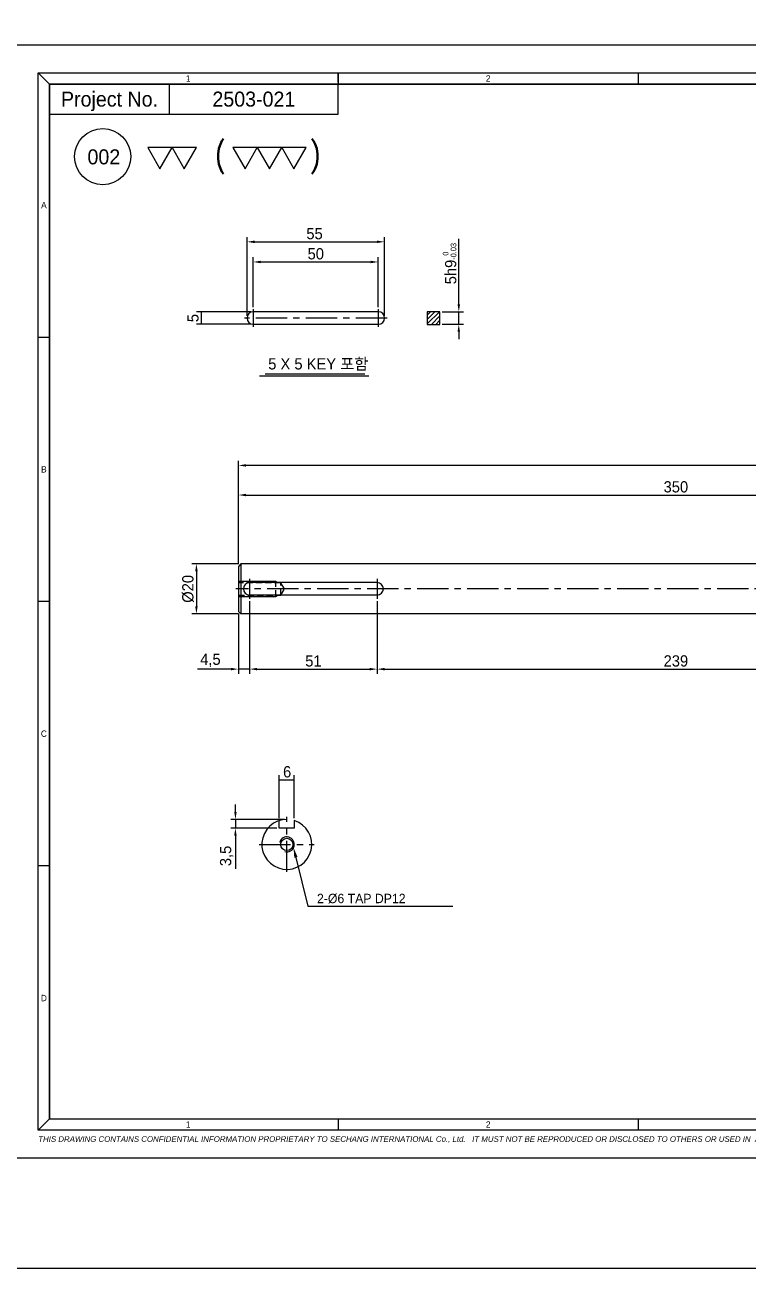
# Model space of a CAD drawing. Header units: inches. Extents: x 0 to 23821, y 0 to 11279.
# Drawn here: x 17072.6 to 17362, y 2956.7 to 3454.1 of the extents above; entities that cross this region are included whole.
import ezdxf
from ezdxf.enums import TextEntityAlignment as Align

# ---------------------------------------------------------------- set-up
doc = ezdxf.new("R2010")
doc.units = ezdxf.units.IN
doc.header["$LTSCALE"] = 10
doc.header["$MEASUREMENT"] = 0
doc.linetypes.add('CENTER', pattern=[2, 1.25, -0.25, 0.25, -0.25])
doc.linetypes.add('HIDDEN', pattern=[0.375, 0.25, -0.125])
doc.layers.get('Defpoints').update_dxf_attribs({"color": 8})
for name, color, linetype in [('11', 1, 'CENTER'), ('22', 2, 'HIDDEN'), ('44', 4, 'Continuous'), ('T', 3, 'Continuous')]:
    doc.layers.add(name, color=color, linetype=linetype)
doc.styles.add('ROMANS', font='romans.shx', dxfattribs={"width": 0.9, "bigfont": 'whgtxt.shx'})
doc.styles.add('SCI', font='')
doc.styles.get('SCI').set_extended_font_data('Gulim')
doc.dimstyles.new('SCH$0', dxfattribs={"dimtxt": 2.5, "dimasz": 2, "dimexe": 1.25, "dimexo": 0.625, "dimtad": 1, "dimdec": 3, "dimtxsty": 'SCI', "dimcen": 2.5, "dimclrd": 4, "dimclre": 4, "dimclrt": 7, "dimadec": 8, "dimazin": 2, "dimtfac": 1, "dimtdec": 3, "dimtmove": 0, "dimatfit": 3, "dimfxl": 1, "dimarcsym": 0})

# ---------------------------------------------------------------- blocks, each defined once
blk = doc.blocks.new('A$Ca3c98541')
for p, q in [((-465.5, 9), (-464.5, 10)), ((-464.5, 10), (-352.4, 10)), ((-464.5, -10), (-464.5, 10)), ((-352.4, -10), (-352.4, 10)), ((-351, 10), (-2, 10)), ((-351, -10), (-351, 10)), ((-2, 10), (-1, 9)), ((-2, -10), (-2, 10)), ((-465.5, -9), (-465.5, 9)), ((-352.4, 9.5), (-351, 9.5)), ((-1, -9), (-1, 9)), ((-375, 3), (-460, 3)), ((-346.5, 2.5), (-295.5, 2.5)), ((-56.5, 2.5), (-5.5, 2.5)), ((-375, -3), (-460, -3)), ((-346.5, -2.5), (-295.5, -2.5)), ((-56.5, -2.5), (-5.5, -2.5)), ((-465.5, -9), (-464.5, -10)), ((-352.4, -9.5), (-351, -9.5)), ((-2, -10), (-1, -9)), ((-464.5, -10), (-352.4, -10)), ((-351, -10), (-2, -10))]:
    blk.add_line(p, q)
for centre, radius, start, end in [((-460, 0), 3, 90, 270), ((-375, 0), 3, 270, 90), ((-346.5, 0), 2.5, 90, 270), ((-295.5, 0), 2.5, 270, 90), ((-56.5, 0), 2.5, 90, 270), ((-5.5, 0), 2.5, 270, 90)]:
    blk.add_arc(centre, radius, start, end)
at = {"layer": '11'}
for p, q in [((-465, 0), (0, 0)), ((-460, -4), (-460, 4)), ((-375, -4), (-375, 4)), ((-346.5, -4), (-346.5, 4)), ((-295.5, -4), (-295.5, 4)), ((-56.5, -4), (-56.5, 4)), ((-5.5, -4), (-5.5, 4))]:
    blk.add_line(p, q, dxfattribs=at)
at = {"layer": '22'}
for p, q in [((-448.5, 2.46), (-465.5, 2.46)), ((-450.5, -3), (-450.5, 3)), ((-447.08, 0), (-448.5, 2.46)), ((-448.5, -2.46), (-448.5, 2.46)), ((-18, 2.46), (-19.42, 0)), ((-19.42, 0), (-18, -2.46)), ((-1, 2.46), (-18, 2.46)), ((-18, 2.46), (-18, -2.46)), ((-16, 3), (-16, -3)), ((-465.5, -2.46), (-448.5, -2.46)), ((-448.5, -2.46), (-447.08, 0)), ((-18, -2.46), (-1, -2.46))]:
    blk.add_line(p, q, dxfattribs=at)
at = {"layer": 'T'}
for p, q in [((-450.5, 3), (-465.5, 3)), ((-449.56, 2.46), (-450.5, 3)), ((-16, 3), (-16.94, 2.46)), ((-1, 3), (-16, 3)), ((-465.5, -3), (-450.5, -3)), ((-450.5, -3), (-449.56, -2.46)), ((-16.94, -2.46), (-16, -3)), ((-16, -3), (-1, -3))]:
    blk.add_line(p, q, dxfattribs=at)
blk = doc.blocks.new('A$C82e70aa9')
at = {"color": 2}
for p, q in [((12, -7.5), (15, -10.5)), ((92, -7.5), (92, -10.5)), ((92, -10), (92, -7.5)), ((172, -7.5), (172, -10.5)), ((15, -286.5), (12, -289.5)), ((92, -286.5), (92, -289.5)), ((172, -286.5), (172, -289.5))]:
    blk.add_line(p, q, dxfattribs=at)
at = {"color": 40}
for p, q in [((47, -18.5), (47, -10.5)), ((92, -18.5), (92, -10.5))]:
    blk.add_line(p, q, dxfattribs=at)
for p, q in [((12, -78), (15, -78)), ((15, -148.5), (12, -148.5)), ((15, -219), (12, -219))]:
    blk.add_line(p, q)
at = {"color": 1}
blk.add_lwpolyline([(0, 0), (420, 0), (420, -297), (0, -297)], close=True, dxfattribs=at)
at = {"color": 2}
blk.add_lwpolyline([(12, -7.5), (412, -7.5), (412, -289.5), (12, -289.5)], close=True, dxfattribs=at)
at = {"const_width": 0.4}
blk.add_lwpolyline([(15, -10.5), (409, -10.5), (409, -286.5), (15, -286.5)], close=True, dxfattribs=at)
at = {"color": 40}
blk.add_lwpolyline([(15, -18.5), (92, -18.5)], dxfattribs=at)
blk.add_circle((29.18, -29.85), 7.5)
at = {"color": 2, "style": 'SCI'}
blk.add_text('1', height=1, dxfattribs=at).set_placement((52, -8.75), align=Align.MIDDLE_CENTER)
at = {"style": 'SCI'}
blk.add_text('Project No.', height=4, dxfattribs=at).set_placement((31, -14.5), align=Align.MIDDLE_CENTER)
at = {"color": 2, "char_height": 1.7, "attachment_point": 5, "style": 'SCI'}
for s, insert, width in [('1', (52, -9), 80), ('2', (132, -9), 80), ('A', (13.5, -42.75), 3), ('B', (13.5, -113.25), 3), ('C', (13.5, -183.75), 3), ('D', (13.5, -254.25), 3), ('1', (52, -288), 80), ('2', (132, -288), 80)]:
    blk.add_mtext(s, dxfattribs=dict(at, insert=insert, width=width))
at = {"color": 3, "insert": (12, -292), "char_height": 1.5, "width": 400.0238, "attachment_point": 4, "style": 'SCI'}
blk.add_mtext('{\\fArial|b0|i1|c0|p34;THIS DRAWING CONTAINS CONFIDENTIAL INFORMATION PROPRIETARY TO SECHANG INTERNATIONAL Co., Ltd.   IT MUST NOT BE REPRODUCED OR DISCLOSED TO OTHERS OR USED IN  ANY OTHER WAY IN WHOLE OR PART EXCEPT AN AUTHORIZED IN WRITING BY SECHANG INTERNATIONAL Co., Ltd.  }', dxfattribs=at)
blk = doc.blocks.new('*D1112')
at = {"color": 4, "lineweight": -2, "transparency": 16777216}
for p, q in [((17158.13, 3238.48), (17139.39, 3238.48)), ((17141.27, 3235.48), (17141.27, 3221.48)), ((17158.13, 3218.48), (17139.39, 3218.48))]:
    blk.add_line(p, q, dxfattribs=at)
at = {"color": 4, "transparency": 16777216}
for points in [[(17140.77, 3235.48), (17141.77, 3235.48), (17141.27, 3238.48)], [(17140.77, 3221.48), (17141.77, 3221.48), (17141.27, 3218.48)]]:
    blk.add_solid(points, dxfattribs=at)
at = {"layer": 'Defpoints', "color": 0, "transparency": 16777216}
for p in [(17159.07, 3238.48), (17141.27, 3218.48), (17159.07, 3218.48)]:
    blk.add_point(p, dxfattribs=at)
at = {"color": 7, "transparency": 16777216, "insert": (17137.91, 3228.48), "char_height": 4.5, "attachment_point": 5, "rotation": 90, "style": 'SCI'}
blk.add_mtext('%%C20', dxfattribs=at)
blk = doc.blocks.new('*D1114')
at = {"color": 4, "lineweight": -2, "transparency": 16777216}
for p, q in [((17158.07, 3238.42), (17158.07, 3267.9)), ((17508.07, 3239.42), (17508.07, 3267.9)), ((17161.07, 3266.02), (17505.07, 3266.02))]:
    blk.add_line(p, q, dxfattribs=at)
at = {"color": 4, "transparency": 16777216}
for points in [[(17161.07, 3266.52), (17161.07, 3265.52), (17158.07, 3266.02)], [(17505.07, 3266.52), (17505.07, 3265.52), (17508.07, 3266.02)]]:
    blk.add_solid(points, dxfattribs=at)
at = {"layer": 'Defpoints', "color": 0, "transparency": 16777216}
for p in [(17508.07, 3266.02), (17508.07, 3238.48), (17158.07, 3237.48)]:
    blk.add_point(p, dxfattribs=at)
at = {"color": 7, "transparency": 16777216, "insert": (17333.07, 3269.27), "char_height": 4.5, "attachment_point": 5, "style": 'SCI'}
blk.add_mtext('350', dxfattribs=at)
blk = doc.blocks.new('*D1117')
at = {"color": 4, "lineweight": -2, "transparency": 16777216}
for p, q in [((17158.07, 3238.42), (17158.07, 3279.74)), ((17619.57, 3277.87), (17161.07, 3277.87)), ((17622.57, 3238.42), (17622.57, 3279.74))]:
    blk.add_line(p, q, dxfattribs=at)
at = {"color": 4, "transparency": 16777216}
for points in [[(17161.07, 3278.37), (17161.07, 3277.37), (17158.07, 3277.87)], [(17619.57, 3278.37), (17619.57, 3277.37), (17622.57, 3277.87)]]:
    blk.add_solid(points, dxfattribs=at)
at = {"layer": 'Defpoints', "color": 0, "transparency": 16777216}
for p in [(17158.07, 3277.87), (17158.07, 3237.48), (17622.57, 3237.48)]:
    blk.add_point(p, dxfattribs=at)
at = {"color": 7, "transparency": 16777216, "insert": (17390.32, 3281.39), "char_height": 4.5, "attachment_point": 5, "style": 'SCI'}
blk.add_mtext('464,5', dxfattribs=at)
blk = doc.blocks.new('*D1118')
at = {"color": 4, "lineweight": -2, "transparency": 16777216}
for p, q in [((17162.57, 3223.54), (17162.57, 3194.5)), ((17158.07, 3218.54), (17158.07, 3194.5)), ((17155.07, 3196.37), (17141.7, 3196.37)), ((17162.57, 3196.37), (17158.07, 3196.37)), ((17165.57, 3196.37), (17168.57, 3196.37))]:
    blk.add_line(p, q, dxfattribs=at)
at = {"color": 4, "transparency": 16777216}
for points in [[(17155.07, 3196.87), (17155.07, 3195.87), (17158.07, 3196.37)], [(17165.57, 3196.87), (17165.57, 3195.87), (17162.57, 3196.37)]]:
    blk.add_solid(points, dxfattribs=at)
at = {"layer": 'Defpoints', "color": 0, "transparency": 16777216}
for p in [(17162.57, 3224.48), (17158.07, 3219.48), (17158.07, 3196.37)]:
    blk.add_point(p, dxfattribs=at)
at = {"color": 7, "transparency": 16777216, "insert": (17146.88, 3199.9), "char_height": 4.5, "attachment_point": 5, "style": 'SCI'}
blk.add_mtext('4,5', dxfattribs=at)
blk = doc.blocks.new('*D1119')
at = {"color": 4, "lineweight": -2, "transparency": 16777216}
for p, q in [((17162.57, 3223.54), (17162.57, 3194.5)), ((17213.57, 3223.54), (17213.57, 3194.5)), ((17165.57, 3196.37), (17210.57, 3196.37))]:
    blk.add_line(p, q, dxfattribs=at)
at = {"color": 4, "transparency": 16777216}
for points in [[(17165.57, 3196.87), (17165.57, 3195.87), (17162.57, 3196.37)], [(17210.57, 3196.87), (17210.57, 3195.87), (17213.57, 3196.37)]]:
    blk.add_solid(points, dxfattribs=at)
at = {"layer": 'Defpoints', "color": 0, "transparency": 16777216}
for p in [(17162.57, 3224.48), (17213.57, 3224.48), (17213.57, 3196.37)]:
    blk.add_point(p, dxfattribs=at)
at = {"color": 7, "transparency": 16777216, "insert": (17188.07, 3199.62), "char_height": 4.5, "attachment_point": 5, "style": 'SCI'}
blk.add_mtext('51', dxfattribs=at)
blk = doc.blocks.new('*D1120')
at = {"color": 4, "lineweight": -2, "transparency": 16777216}
for p, q in [((17213.57, 3223.54), (17213.57, 3194.5)), ((17452.57, 3223.54), (17452.57, 3194.5)), ((17216.57, 3196.37), (17449.57, 3196.37))]:
    blk.add_line(p, q, dxfattribs=at)
at = {"color": 4, "transparency": 16777216}
for points in [[(17216.57, 3196.87), (17216.57, 3195.87), (17213.57, 3196.37)], [(17449.57, 3196.87), (17449.57, 3195.87), (17452.57, 3196.37)]]:
    blk.add_solid(points, dxfattribs=at)
at = {"layer": 'Defpoints', "color": 0, "transparency": 16777216}
for p in [(17213.57, 3224.48), (17452.57, 3224.48), (17452.57, 3196.37)]:
    blk.add_point(p, dxfattribs=at)
at = {"color": 7, "transparency": 16777216, "insert": (17333.07, 3199.62), "char_height": 4.5, "attachment_point": 5, "style": 'SCI'}
blk.add_mtext('239', dxfattribs=at)
blk = doc.blocks.new('*D1125')
at = {"color": 4, "lineweight": -2, "transparency": 16777216}
for p, q in [((17156.88, 3139.24), (17156.88, 3142.24)), ((17176.48, 3136.24), (17155, 3136.24)), ((17156.88, 3136.24), (17156.88, 3132.74)), ((17173.48, 3132.74), (17155, 3132.74)), ((17156.88, 3129.74), (17156.88, 3116.51))]:
    blk.add_line(p, q, dxfattribs=at)
at = {"color": 4, "transparency": 16777216}
for points in [[(17156.38, 3139.24), (17157.38, 3139.24), (17156.88, 3136.24)], [(17156.38, 3129.74), (17157.38, 3129.74), (17156.88, 3132.74)]]:
    blk.add_solid(points, dxfattribs=at)
at = {"layer": 'Defpoints', "color": 0, "transparency": 16777216}
for p in [(17177.42, 3136.24), (17156.88, 3132.74), (17174.42, 3132.74)]:
    blk.add_point(p, dxfattribs=at)
at = {"color": 7, "transparency": 16777216, "insert": (17153.36, 3121.62), "char_height": 4.5, "attachment_point": 5, "rotation": 90, "style": 'SCI'}
blk.add_mtext('3,5', dxfattribs=at)
blk = doc.blocks.new('*D1126')
at = {"color": 4, "lineweight": -2, "transparency": 16777216}
for p, q in [((17174.42, 3136.72), (17174.42, 3153.89)), ((17180.42, 3136.72), (17180.42, 3153.89)), ((17174.42, 3152.02), (17180.42, 3152.02))]:
    blk.add_line(p, q, dxfattribs=at)
at = {"layer": 'Defpoints', "color": 0, "transparency": 16777216}
for p in [(17180.42, 3152.02), (17174.42, 3135.78), (17180.42, 3135.78)]:
    blk.add_point(p, dxfattribs=at)
at = {"color": 7, "transparency": 16777216, "insert": (17177.57, 3155.26), "char_height": 4.5, "attachment_point": 5, "style": 'SCI'}
blk.add_mtext('6', dxfattribs=at)
blk = doc.blocks.new('A$Cc7af51c8')
for p, q in [((-3, -4.5), (-3, -1.46)), ((3, -4.5), (-3, -4.5)), ((3, -1.46), (3, -4.5))]:
    blk.add_line(p, q)
blk.add_circle((0, -11), 2.46)
blk.add_arc((0, -11), 10, 90, 72.5424)
at = {"layer": '11'}
for p, q in [((0, -22), (0, 0)), ((-11, -11), (11, -11))]:
    blk.add_line(p, q, dxfattribs=at)
at = {"layer": '44'}
blk.add_solid([(3.01, -16.35), (2.7, -12.31), (4.3, -16.03)], dxfattribs=at)
at = {"layer": 'T'}
blk.add_arc((0, -11), 3, 255, 165, dxfattribs=at)
blk = doc.blocks.new('*D1136')
at = {"color": 4, "lineweight": -2, "transparency": 16777216}
for p, q in [((17164.02, 3341.24), (17164.02, 3361.14)), ((17167.02, 3359.26), (17211.02, 3359.26)), ((17214.02, 3341.24), (17214.02, 3361.14))]:
    blk.add_line(p, q, dxfattribs=at)
at = {"color": 4, "transparency": 16777216}
for points in [[(17167.02, 3359.76), (17167.02, 3358.76), (17164.02, 3359.26)], [(17211.02, 3359.76), (17211.02, 3358.76), (17214.02, 3359.26)]]:
    blk.add_solid(points, dxfattribs=at)
at = {"layer": 'Defpoints', "color": 0, "transparency": 16777216}
for p in [(17214.02, 3359.26), (17164.02, 3340.31), (17214.02, 3340.31)]:
    blk.add_point(p, dxfattribs=at)
at = {"color": 7, "transparency": 16777216, "insert": (17189.02, 3362.51), "char_height": 4.5, "attachment_point": 5, "style": 'SCI'}
blk.add_mtext('50', dxfattribs=at)
blk = doc.blocks.new('*D1137')
at = {"color": 4, "lineweight": -2, "transparency": 16777216}
for p, q in [((17161.52, 3337.74), (17161.52, 3369.2)), ((17216.52, 3337.74), (17216.52, 3369.2)), ((17164.52, 3367.32), (17213.52, 3367.32))]:
    blk.add_line(p, q, dxfattribs=at)
at = {"color": 4, "transparency": 16777216}
for points in [[(17164.52, 3367.82), (17164.52, 3366.82), (17161.52, 3367.32)], [(17213.52, 3367.82), (17213.52, 3366.82), (17216.52, 3367.32)]]:
    blk.add_solid(points, dxfattribs=at)
at = {"layer": 'Defpoints', "color": 0, "transparency": 16777216}
for p in [(17216.52, 3367.32), (17161.52, 3336.81), (17216.52, 3336.81)]:
    blk.add_point(p, dxfattribs=at)
at = {"color": 7, "transparency": 16777216, "insert": (17188.52, 3370.57), "char_height": 4.5, "attachment_point": 5, "style": 'SCI'}
blk.add_mtext('55', dxfattribs=at)
blk = doc.blocks.new('dfgdfg')
for p, q in [((64574.33, 17749.44), (64524.33, 17749.44)), ((64524.33, 17744.44), (64574.33, 17744.44))]:
    blk.add_line(p, q)
for centre, start, end in [((64524.33, 17746.94), 90, 270), ((64574.33, 17746.94), 270, 90)]:
    blk.add_arc(centre, 2.5, start, end)
at = {"layer": '11'}
for p, q in [((64524.33, 17750.44), (64524.33, 17743.44)), ((64574.33, 17750.44), (64574.33, 17743.44)), ((64577.83, 17746.94), (64520.83, 17746.94))]:
    blk.add_line(p, q, dxfattribs=at)
blk = doc.blocks.new('*D1143')
at = {"color": 4, "lineweight": -2, "transparency": 16777216}
for p, q in [((17246.23, 3342.31), (17246.23, 3368.56)), ((17239.57, 3339.31), (17248.11, 3339.31)), ((17246.23, 3334.31), (17246.23, 3339.31)), ((17239.57, 3334.31), (17248.11, 3334.31)), ((17246.23, 3331.31), (17246.23, 3328.31))]:
    blk.add_line(p, q, dxfattribs=at)
at = {"color": 4, "transparency": 16777216}
for points in [[(17245.73, 3342.31), (17246.73, 3342.31), (17246.23, 3339.31)], [(17245.73, 3331.31), (17246.73, 3331.31), (17246.23, 3334.31)]]:
    blk.add_solid(points, dxfattribs=at)
at = {"layer": 'Defpoints', "color": 0, "transparency": 16777216}
for p in [(17238.63, 3339.31), (17238.63, 3334.31), (17246.23, 3334.31)]:
    blk.add_point(p, dxfattribs=at)
at = {"color": 7, "transparency": 16777216, "insert": (17242.56, 3358.59), "char_height": 4.5, "attachment_point": 5, "rotation": 90, "style": 'SCI'}
blk.add_mtext('5h9{\\H0.5x;\\S  0^ -0.03;}', dxfattribs=at)
blk = doc.blocks.new('*D1146')
at = {"color": 4, "lineweight": -2, "transparency": 16777216}
for p, q in [((17163.08, 3339.31), (17141.28, 3339.31)), ((17143.15, 3339.31), (17143.15, 3334.31)), ((17163.08, 3334.31), (17141.28, 3334.31))]:
    blk.add_line(p, q, dxfattribs=at)
at = {"layer": 'Defpoints', "color": 0, "transparency": 16777216}
for p in [(17164.02, 3339.31), (17143.15, 3334.31), (17164.02, 3334.31)]:
    blk.add_point(p, dxfattribs=at)
at = {"color": 7, "transparency": 16777216, "insert": (17139.91, 3336.81), "char_height": 4.5, "attachment_point": 5, "rotation": 90, "style": 'SCI'}
blk.add_mtext('5', dxfattribs=at)

msp = doc.modelspace()

# ---------------------------------------------------------------- hatches: boundary and pattern name
h = msp.add_hatch()
h.set_pattern_fill('ANSI31', color=256, scale=10)
h.set_pattern_definition([(45, (-47360.3186, -14410.1295), (-0.883883476, 0.883883476), [])])
h.paths.add_polyline_path([(17233.63414852, 3334.30743976), (17238.63414852, 3334.30743976), (17238.63414852, 3339.30743976), (17233.63414852, 3339.30743976)])

# ---------------------------------------------------------------- linework, layer by layer
at = {"color": 2}
msp.add_line((17198, 3434.91530991), (17198, 3430.41530991), dxfattribs=at)
at = {"color": 40}
for p, q in [((17130.5, 3418.41530991), (17130.5, 3430.41530991)), ((17198, 3418.41530991), (17198, 3430.41530991))]:
    msp.add_line(p, q, dxfattribs=at)
for p, q in [((17166.51099527, 3313.7144662), (17210.23057469, 3313.7144662)), ((17168.81203485, 3314.51925985), (17208.6198513, 3314.51925985))]:
    msp.add_line(p, q)
for points in [[(16750, 2956.72447862), (18262.96933639, 2956.72447862), (18262.96933639, 3751.88055987), (16750, 3751.88055987)], [(17126.65120866, 3396.54907696), (17131.52620866, 3404.99282464), (17121.77620866, 3404.99282464)], [(17136.40120866, 3396.54907696), (17141.27620866, 3404.99282464), (17131.52620866, 3404.99282464)], [(17160.75353554, 3396.54907696), (17165.62853554, 3404.99282464), (17155.87853554, 3404.99282464)], [(17170.50353554, 3396.54907696), (17175.37853554, 3404.99282464), (17165.62853554, 3404.99282464)], [(17180.25353554, 3396.54907696), (17185.12853554, 3404.99282464), (17175.37853554, 3404.99282464)], [(17233.63414852, 3334.30743976), (17238.63414852, 3334.30743976), (17238.63414852, 3339.30743976), (17233.63414852, 3339.30743976)]]:
    msp.add_lwpolyline(points, close=True)
msp.add_lwpolyline([(17082.5, 3418.41530991), (17198, 3418.41530991)], dxfattribs=at)
at = {"layer": '44'}
msp.add_lwpolyline([(17181.07493708, 3121.04659083), (17185.86981922, 3101.51693107), (17243.85460965, 3101.51693107)], dxfattribs=at)

# ---------------------------------------------------------------- block references
at = {"xscale": 1.5, "yscale": 1.5, "zscale": 1.5}
msp.add_blockref('A$C82e70aa9', (17060, 3446.16530991), dxfattribs=at)
for name, p in [('dfgdfg', (-47360.31857836, -14410.12947485)), ('A$Cc7af51c8', (17177.4218233, 3137.24019913))]:
    msp.add_blockref(name, p)
at = {"rotation": 180}
msp.add_blockref('A$Ca3c98541', (17157.06635893, 3228.48204795), dxfattribs=at)

# ---------------------------------------------------------------- texts
at = {"style": 'SCI'}
for s, p in [('Project No.', (17106.5, 3424.41530991)), ('2503-021', (17164.25, 3424.41530991)), ('002', (17104.23791243, 3401.31598997))]:
    msp.add_text(s, height=6, dxfattribs=at).set_placement(p, align=Align.MIDDLE_CENTER)
at = {"style": 'ROMANS', "width": 0.8}
for s, p in [('(', (17150.86716254, 3402.17824208)), (')', (17188.75575684, 3402.17824208))]:
    msp.add_text(s, height=9.23534903, dxfattribs=at).set_placement(p, align=Align.MIDDLE_CENTER)
at = {"color": 2, "style": 'SCI'}
msp.add_text('5 X 5 KEY 포함', height=4.5, dxfattribs=at).set_placement((17169.98299602, 3316.24405646))
at = {"style": 'SCI'}
msp.add_text('2-Ø6 TAP DP12', height=3.75, dxfattribs=at).set_placement((17189.50272534, 3102.73405823))

# ---------------------------------------------------------------- dimensions: what is measured, and where the dimension line sits
for base, p1, p2, picture, middle in [((17216.51538009, 3367.32462989), (17161.51538009, 3336.80743976), (17216.51538009, 3336.80743976), '*D1137', (17188.51538009, 3367.32462989)), ((17214.01538009, 3359.2648209), (17164.01538009, 3340.30743976), (17214.01538009, 3340.30743976), '*D1136', (17189.01538009, 3359.2648209)), ((17180.4218233, 3152.01531609), (17174.4218233, 3135.77959115), (17180.4218233, 3135.77959115), '*D1126', (17177.56627266, 3152.01531609))]:
    dim = msp.add_linear_dim(base=base, p1=p1, p2=p2, dimstyle='SCH$0', override={"dimscale": 1.5, "dimtxt": 3})
    dim.commit()
    dim.dimension.update_dxf_attribs({"geometry": picture, "text_midpoint": middle, "dimtype": 160})
dim = msp.add_linear_dim(base=(17246.23336532, 3334.30743976), p1=(17238.63414852, 3339.30743976), p2=(17238.63414852, 3334.30743976), angle=90, text='<>h9{\\H0.5x;\\S  0^ -0.03;}', dimstyle='SCH$0', override={"dimscale": 1.5, "dimtxt": 3})
dim.commit()
dim.dimension.update_dxf_attribs({"geometry": '*D1143', "text_midpoint": (17246.23336532, 3358.58906426), "dimtype": 160})
for base, p1, p2, picture, middle in [((17143.1509387, 3334.30743976), (17164.01538009, 3339.30743976), (17164.01538009, 3334.30743976), '*D1146', (17139.90951061, 3336.80743976)), ((17156.87998478, 3132.74019913), (17177.4218233, 3136.24019913), (17174.4218233, 3132.74019913), '*D1125', (17153.35693219, 3121.6232717))]:
    dim = msp.add_linear_dim(base=base, p1=p1, p2=p2, angle=90, dimstyle='SCH$0', override={"dimscale": 1.5, "dimtxt": 3})
    dim.commit()
    dim.dimension.update_dxf_attribs({"geometry": picture, "text_midpoint": middle})
for base, p1, p2, override, picture, middle in [((17158.06635893, 3277.86569563), (17622.56635893, 3237.48204795), (17158.06635893, 3237.48204795), {"dimscale": 1.5, "dimtxt": 3}, '*D1117', (17390.31635893, 3281.39174424)), ((17508.06635893, 3266.02286465), (17158.06635893, 3237.48204795), (17508.06635893, 3238.48204795), {"dimscale": 1.5, "dimtxt": 3}, '*D1114', (17333.06635893, 3269.26728875)), ((17158.06635893, 3196.37217287), (17162.56635893, 3224.48204795), (17158.06635893, 3219.48204795), {"dimscale": 1.5, "dimtxt": 3}, '*D1118', (17146.88351938, 3199.89822148)), ((17213.56635893, 3196.37217287), (17162.56635893, 3224.48204795), (17213.56635893, 3224.48204795), {"dimscale": 1.5, "dimtxt": 3}, '*D1119', (17188.06635893, 3199.62258899)), ((17452.56635893, 3196.37217287), (17213.56635893, 3224.48204795), (17452.56635893, 3224.48204795), {"dimscale": 1.5, "dimtxt": 3, "dimtmove": 1}, '*D1120', (17333.06635893, 3199.61659697))]:
    dim = msp.add_linear_dim(base=base, p1=p1, p2=p2, dimstyle='SCH$0', override=override)
    dim.commit()
    dim.dimension.update_dxf_attribs({"geometry": picture, "text_midpoint": middle})
dim = msp.add_linear_dim(base=(17141.26748915, 3218.48204795), p1=(17159.06635893, 3238.48204795), p2=(17159.06635893, 3218.48204795), angle=90, text='%%C<>', dimstyle='SCH$0', override={"dimscale": 1.5, "dimtxt": 3})
dim.commit()
dim.dimension.update_dxf_attribs({"geometry": '*D1112', "text_midpoint": (17137.90921684, 3228.48204795)})

doc.saveas('drawing.dxf')
